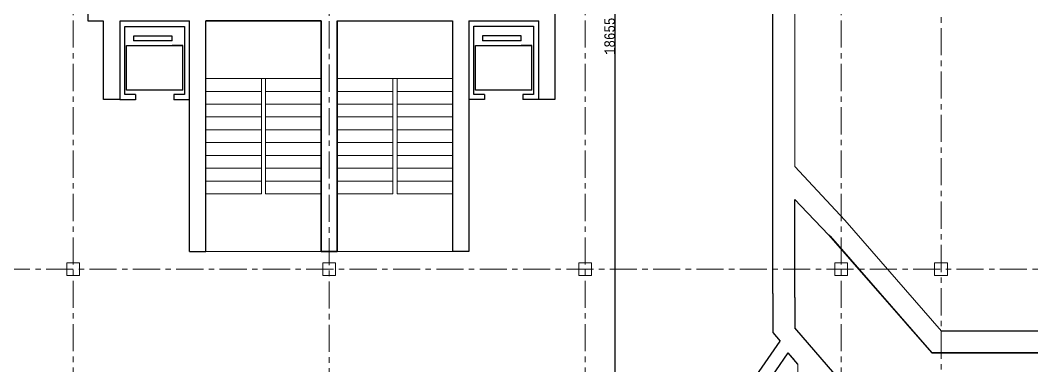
# Model space of a CAD drawing. Header units: millimetres. Extents: x -689206 to 4969298, y -1019800 to 703299.
# Drawn here: x 427789 to 451497, y 674890 to 682986 of the extents above; entities that cross this region are included whole.
import ezdxf

# ---------------------------------------------------------------- set-up
doc = ezdxf.new("R2010")
doc.units = ezdxf.units.MM
doc.linetypes.add('осеваяX2', pattern=[101.6, 63.5, -12.7, 12.7, -12.7])
for name, color, linetype, lineweight in [('несущие', 7, 'Continuous', 30), ('РАЗМЕРЫ', 7, 'Continuous', 9), ('стены', 7, 'Continuous', 20)]:
    doc.layers.add(name, color=color, linetype=linetype, lineweight=lineweight)
doc.styles.add('Аннотативный', font='isocteur.ttf', dxfattribs={"width": 0.7, "height": 250})
doc.dimstyles.new('Аннотативный', dxfattribs={"dimscale": 0, "dimtxt": 250, "dimasz": 100, "dimexe": 1.25, "dimexo": 0.625, "dimtad": 1, "dimdec": 0, "dimtxsty": 'Аннотативный', "dimblk": 'ARCHTICK', "dimcen": 2.5, "dimadec": 0, "dimazin": 0, "dimtfac": 1, "dimtdec": 0, "dimtmove": 0, "dimatfit": 3, "dimfxl": 1, "dimarcsym": 0})

# ---------------------------------------------------------------- blocks, each defined once
blk = doc.blocks.new('_ArchTick')
at = {"color": 0, "linetype": 'ByBlock', "const_width": 0.15}
blk.add_lwpolyline([(-0.5, -0.5), (0.5, 0.5)], dxfattribs=at)
blk = doc.blocks.new('*D480')
at = {"layer": 'Defpoints', "color": 0, "linetype": 'ByBlock', "lineweight": 20, "transparency": 16777216}
for p in [(441732, 691936), (441732, 691936), (441732, 673281)]:
    blk.add_point(p, dxfattribs=at)
at = {"layer": 'РАЗМЕРЫ', "color": 0, "linetype": 'ByBlock', "lineweight": -2, "transparency": 16777216}
for p, q in [((441732, 673281), (441732, 691936)), ((441733, 691936), (441733, 691936)), ((441733, 673281), (441733, 673281))]:
    blk.add_line(p, q, dxfattribs=at)
at = {"layer": 'РАЗМЕРЫ', "color": 0, "linetype": 'ByBlock', "lineweight": -2, "transparency": 16777216, "xscale": 100, "yscale": 100, "zscale": 100}
for p, rotation in [((441732, 691936), 90), ((441732, 673281), 270)]:
    blk.add_blockref('_ArchTick', p, dxfattribs=dict(at, rotation=rotation))
at = {"layer": 'РАЗМЕРЫ', "color": 0, "linetype": 'ByBlock', "lineweight": 25, "transparency": 16777216, "insert": (441606, 682609), "char_height": 250, "attachment_point": 5, "rotation": 90, "style": 'Аннотативный'}
blk.add_mtext('18655', dxfattribs=at)

msp = doc.modelspace()

# ---------------------------------------------------------------- linework, layer by layer
at = {"layer": 'несущие'}
for p, q in [((429384.2, 682965.3), (429384.2, 683345.4)), ((440320, 683345.4), (440320, 681129.1)), ((429740, 682965.3), (429384.2, 682965.3)), ((429740, 681125.3), (429740, 682965.3)), ((431760, 682965.3), (430120, 682965.3)), ((430120, 682965.3), (430120, 681125.3)), ((431760, 682965.3), (431760, 682969.1)), ((431760, 677569.1), (431760, 682965.3)), ((432140, 677569.1), (432140, 682969.1)), ((432140, 682969.1), (434840, 682969.1)), ((434840, 682969.1), (432140, 682969.1)), ((432140, 682969.1), (433490, 682969.1)), ((434840, 682969.1), (434840, 677569.1)), ((434840, 682965.3), (434840, 682969.1)), ((434840, 677569.1), (434840, 682965.3)), ((435220, 682969.1), (435220, 677569.1)), ((435220, 677569.1), (435220, 682969.1)), ((435220, 682969.1), (437920, 682969.1)), ((437920, 682969.1), (437920, 677569.1)), ((438300, 682969.1), (438300, 677569.1)), ((438300, 682969.1), (439940, 682969.1)), ((439940, 681129.1), (439940, 682969.1)), ((440320, 681129.1), (439940, 681129.1)), ((430120, 681125.3), (429740, 681125.3)), ((431760, 677569.1), (432140, 677569.1)), ((435220, 677569.1), (434840, 677569.1)), ((434840, 677569.1), (435220, 677569.1)), ((438300, 677569.1), (437920, 677569.1))]:
    msp.add_line(p, q, dxfattribs=at)
at = {"layer": 'несущие', "lineweight": 30}
for p, q in [((445939.8, 676489.3), (445940.1, 675777.5)), ((445939.8, 676488.1), (445940.1, 675776.4)), ((445429.8, 676011.9), (445429.8, 675668.9)), ((445429.8, 676010.7), (445429.8, 675667.7)), ((445429.8, 675667.7), (445599.6, 675469.5))]:
    msp.add_line(p, q, dxfattribs=at)
at = {"layer": 'РАЗМЕРЫ', "linetype": 'ByBlock', "lineweight": 30}
for p, q in [((445429.8, 676580.8), (445429.8, 690531.1)), ((445939.8, 676489.3), (445939.8, 678788.9)), ((446085.4, 678637.4), (445939.8, 678788.9)), ((446735.7, 677961.1), (446085.4, 678637.4))]:
    msp.add_line(p, q, dxfattribs=at)
at = {"layer": 'РАЗМЕРЫ', "linetype": 'ByBlock', "lineweight": 20}
for p, q in [((445939.8, 679557.8), (445939.8, 686075.2)), ((446897.1, 678535.2), (445939.8, 679557.8))]:
    msp.add_line(p, q, dxfattribs=at)
at = {"layer": 'РАЗМЕРЫ'}
for p, q in [((432140, 681619.1), (432140, 682969.1)), ((432140, 682969.1), (434840, 682969.1)), ((432140, 681619.1), (432140, 682819.1)), ((434840, 682969.1), (434840, 682819.1)), ((434840, 682819.1), (434840, 681619.1)), ((435220, 681619.1), (435220, 682969.1)), ((435220, 682969.1), (437920, 682969.1)), ((435220, 681619.1), (435220, 682819.1)), ((437920, 682969.1), (437920, 682819.1)), ((437920, 682819.1), (437920, 681619.1)), ((434840, 681619.1), (432140, 681619.1)), ((432140, 681619.1), (432140, 680419.1)), ((432140, 681619.1), (432140, 681319.1)), ((433340, 681619.1), (433440, 681619.1)), ((433440, 680419.1), (433440, 681619.1)), ((433440, 681619.1), (433540, 681619.1)), ((433540, 681619.1), (433540, 678919.1)), ((434840, 678919.1), (434840, 681619.1)), ((437920, 681619.1), (435220, 681619.1)), ((435220, 681619.1), (435220, 680419.1)), ((435220, 681619.1), (435220, 681319.1)), ((436420, 681619.1), (436520, 681619.1)), ((436520, 680419.1), (436520, 681619.1)), ((436520, 681619.1), (436620, 681619.1)), ((436620, 681619.1), (436620, 678919.1)), ((437920, 678919.1), (437920, 681619.1)), ((432140, 681319.1), (433440, 681319.1)), ((433440, 681319.1), (433440, 681019.1)), ((433540, 681319.1), (434840, 681319.1)), ((435220, 681319.1), (436520, 681319.1)), ((436520, 681319.1), (436520, 681019.1)), ((436620, 681319.1), (437920, 681319.1)), ((433440, 681019.1), (432140, 681019.1)), ((432140, 681019.1), (432140, 680719.1)), ((434840, 681019.1), (433540, 681019.1)), ((436520, 681019.1), (435220, 681019.1)), ((435220, 681019.1), (435220, 680719.1)), ((437920, 681019.1), (436620, 681019.1)), ((432140, 680719.1), (433440, 680719.1)), ((433540, 680719.1), (434840, 680719.1)), ((435220, 680719.1), (436520, 680719.1)), ((436620, 680719.1), (437920, 680719.1)), ((432140, 680419.1), (433440, 680419.1)), ((432140, 680419.1), (432140, 680119.1)), ((433440, 680119.1), (433440, 680419.1)), ((433540, 680419.1), (434840, 680419.1)), ((435220, 680419.1), (436520, 680419.1)), ((435220, 680419.1), (435220, 680119.1)), ((436520, 680119.1), (436520, 680419.1)), ((436620, 680419.1), (437920, 680419.1)), ((432140, 680119.1), (433440, 680119.1)), ((432140, 680119.1), (432140, 679819.1)), ((433440, 679819.1), (433440, 680119.1)), ((433540, 680119.1), (434840, 680119.1)), ((435220, 680119.1), (436520, 680119.1)), ((435220, 680119.1), (435220, 679819.1)), ((436520, 679819.1), (436520, 680119.1)), ((436620, 680119.1), (437920, 680119.1)), ((432140, 679819.1), (433440, 679819.1)), ((432140, 679819.1), (432140, 679519.1)), ((433440, 679519.1), (433440, 679819.1)), ((433540, 679819.1), (434840, 679819.1)), ((435220, 679819.1), (436520, 679819.1)), ((435220, 679819.1), (435220, 679519.1)), ((436520, 679519.1), (436520, 679819.1)), ((436620, 679819.1), (437920, 679819.1)), ((432140, 679519.1), (433440, 679519.1)), ((432140, 679519.1), (432140, 679219.1)), ((433440, 679219.1), (433440, 679519.1)), ((433540, 679519.1), (434840, 679519.1)), ((435220, 679519.1), (436520, 679519.1)), ((435220, 679519.1), (435220, 679219.1)), ((436520, 679219.1), (436520, 679519.1)), ((436620, 679519.1), (437920, 679519.1)), ((432140, 679219.1), (433440, 679219.1)), ((432140, 679219.1), (432140, 678919.1)), ((433440, 678919.1), (433440, 679219.1)), ((433540, 679219.1), (434840, 679219.1)), ((435220, 679219.1), (436520, 679219.1)), ((435220, 679219.1), (435220, 678919.1)), ((436520, 678919.1), (436520, 679219.1)), ((436620, 679219.1), (437920, 679219.1)), ((432140, 678919.1), (433440, 678919.1)), ((432140, 678919.1), (432140, 677569.1)), ((433540, 678919.1), (434840, 678919.1)), ((434840, 677569.1), (434840, 678919.1)), ((435220, 678919.1), (436520, 678919.1)), ((435220, 678919.1), (435220, 677569.1)), ((436620, 678919.1), (437920, 678919.1)), ((437920, 677569.1), (437920, 678919.1)), ((432140, 677569.1), (434840, 677569.1)), ((435220, 677569.1), (437920, 677569.1))]:
    msp.add_line(p, q, dxfattribs=at)
at = {"layer": 'РАЗМЕРЫ', "lineweight": 20}
for p, q in [((446897.1, 678535.2), (447117.5, 678299.3)), ((447117.5, 678299.3), (449384.9, 675700.7))]:
    msp.add_line(p, q, dxfattribs=at)
at = {"layer": 'РАЗМЕРЫ', "lineweight": 30}
for p, q in [((446735.7, 677961.1), (449153.1, 675190.7)), ((446768.5, 677923.5), (449153.1, 675190.7)), ((452709.1, 675189.5), (449153.1, 675189.5))]:
    msp.add_line(p, q, dxfattribs=at)
at = {"layer": 'РАЗМЕРЫ', "lineweight": 25}
msp.add_line((453219, 675699.5), (449373.1, 675699.5), dxfattribs=at)
at = {"layer": 'стены', "color": 1, "linetype": 'осеваяX2', "lineweight": 15, "ltscale": 10}
for p, q in [((429030, 703298.9), (429030, 659151.4)), ((441030, 703298.9), (441030, 659151.4)), ((447030, 703298.9), (447030, 659003.4)), ((449370.1, 703120.9), (449370.1, 658825.4)), ((435030, 695153.4), (435030, 659151.4)), ((405030, 677153.4), (477180, 677153.4))]:
    msp.add_line(p, q, dxfattribs=at)
at = {"layer": 'стены', "color": 7, "lineweight": 25, "true_color": 0xffffff}
for p, q in [((430240, 681243.3), (430240, 682843.3)), ((430240, 682843.3), (431640, 682843.3)), ((431640, 682843.3), (431640, 681243.3)), ((438420, 681247), (438420, 682847)), ((438420, 682847), (439820, 682847)), ((439820, 682847), (439820, 681247)), ((431352, 682613.3), (430446, 682613.3)), ((430446, 682613.3), (430446, 682503.3)), ((431352, 682503.3), (431352, 682613.3)), ((439532, 682617), (438626, 682617)), ((438626, 682617), (438626, 682507)), ((439532, 682507), (439532, 682617)), ((430282, 681346.3), (430282, 682393.3)), ((430282, 682393.3), (431598, 682393.3)), ((431352, 682503.3), (430446, 682503.3)), ((431352, 682503.3), (431149.5, 682503.3)), ((431598, 682393.3), (431352, 682393.3)), ((431598, 681346.3), (431598, 682393.3)), ((438462, 681350), (438462, 682397)), ((438462, 682397), (439778, 682397)), ((439532, 682507), (438626, 682507)), ((439532, 682507), (439329.5, 682507)), ((439778, 682397), (439532, 682397)), ((439778, 681350), (439778, 682397)), ((430490, 681243.3), (430240, 681243.3)), ((431598, 681346.3), (430282, 681346.3)), ((430490, 681243.3), (430490, 681123.3)), ((431640, 681243.3), (431390, 681243.3)), ((431390, 681243.3), (431390, 681123.3)), ((431640, 681243.3), (431598, 681243.3)), ((438670, 681247), (438420, 681247)), ((439778, 681350), (438462, 681350)), ((438670, 681247), (438670, 681127)), ((439820, 681247), (439570, 681247)), ((439570, 681247), (439570, 681127)), ((439820, 681247), (439778, 681247)), ((430490, 681123.3), (430120, 681123.3)), ((431760, 681123.3), (431390, 681123.3)), ((438670, 681127), (438300, 681127)), ((439940, 681127), (439570, 681127))]:
    msp.add_line(p, q, dxfattribs=at)
at = {"layer": 'стены', "lineweight": 30}
for p, q in [((446768.5, 677923.5), (448699.5, 675710.6)), ((446768.5, 677923.5), (448709.1, 675699.5)), ((445429.8, 676580.8), (445429.8, 676009.9)), ((445429.8, 676579.6), (445429.8, 676008.7)), ((449690.1, 671470.9), (445940.1, 675776.4)), ((444895.8, 674449.7), (445599.6, 675469.5)), ((445153.2, 674272.1), (445786.9, 675190.2)), ((445940.1, 675014.3), (445786.9, 675190.2)), ((446013.1, 674930.5), (445786.9, 675190.2)), ((449153.1, 675189.5), (452709.1, 675189.5))]:
    msp.add_line(p, q, dxfattribs=at)
at = {"layer": 'стены'}
for p, q in [((449690.1, 671470.9), (445940.1, 675776.4)), ((444895.8, 674449.7), (445504.9, 675332.2)), ((446013.1, 673085.4), (446013.1, 674930.5))]:
    msp.add_line(p, q, dxfattribs=at)
at = {"layer": 'стены', "lineweight": 25}
msp.add_line((452709.1, 675699.5), (449373.1, 675699.5), dxfattribs=at)
at = {"layer": 'стены', "color": 240, "true_color": 0xed1f24}
for points in [[(428880, 677305.4), (429180, 677305.4), (429180, 677005.4), (428880, 677005.4)], [(434880, 677305.4), (435180, 677305.4), (435180, 677005.4), (434880, 677005.4)], [(440880, 677303.4), (441180, 677303.4), (441180, 677003.4), (440880, 677003.4)], [(446880, 677303.4), (447180, 677303.4), (447180, 677003.4), (446880, 677003.4)], [(449220.1, 677303.4), (449520.1, 677303.4), (449520.1, 677003.4), (449220.1, 677003.4)]]:
    msp.add_lwpolyline(points, close=True, dxfattribs=at)

# ---------------------------------------------------------------- dimensions: what is measured, and where the dimension line sits
at = {"layer": 'РАЗМЕРЫ', "linetype": 'ByBlock', "lineweight": 25}
dim = msp.add_linear_dim(base=(441732, 691936), p1=(441732, 673281.4), p2=(441732, 691936), angle=90, dimstyle='Аннотативный', dxfattribs=at)
dim.commit()
dim.dimension.update_dxf_attribs({"geometry": '*D480', "text_midpoint": (441606.4, 682608.7)})

doc.saveas('drawing.dxf')
